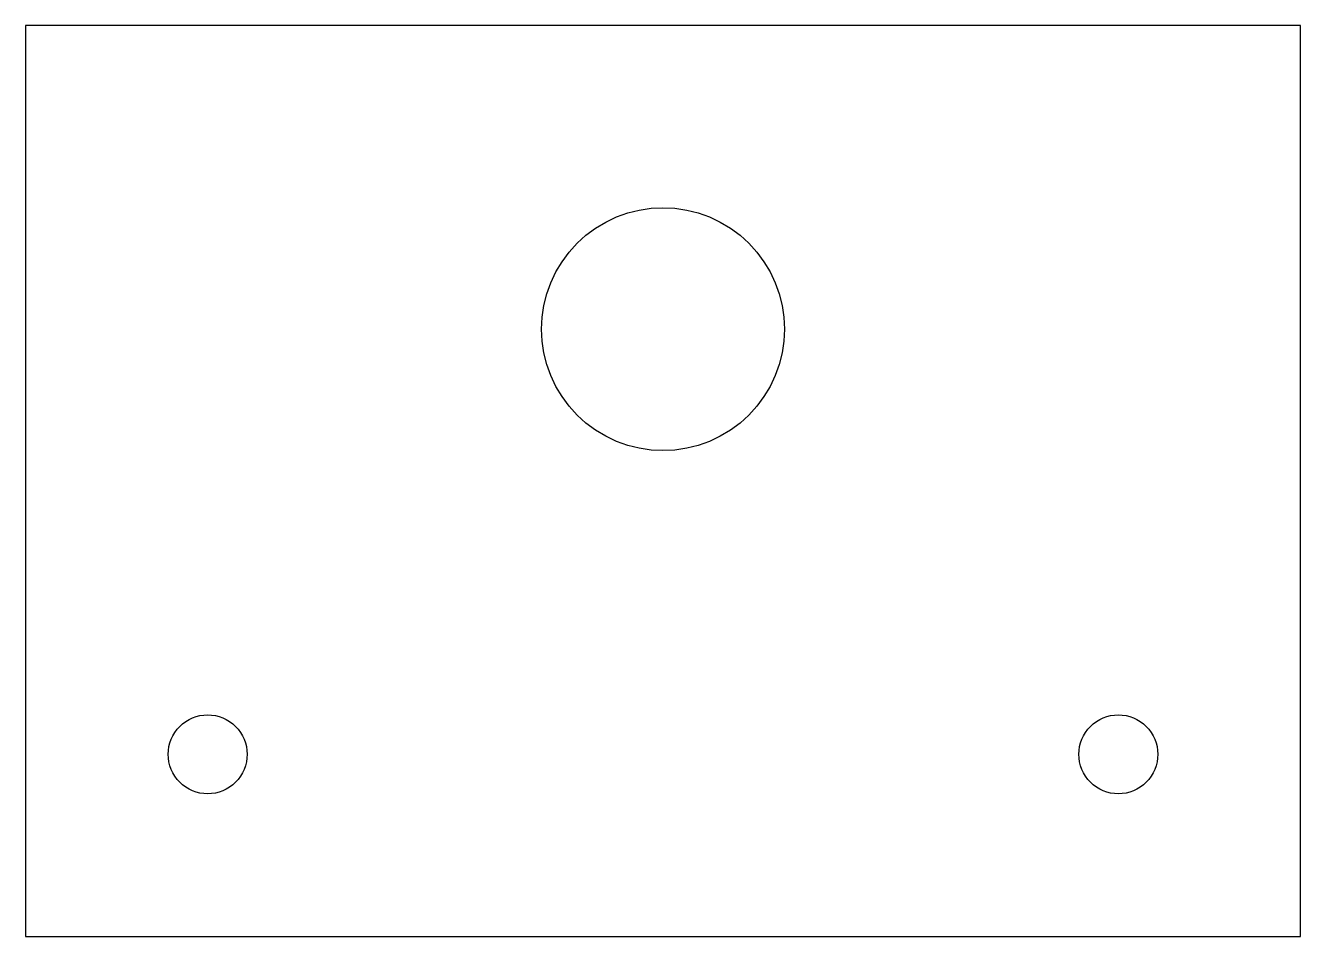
# Model space of a CAD drawing. Header units: millimetres. Extents: x 0 to 42, y 0 to 30.
import ezdxf

# ---------------------------------------------------------------- set-up
doc = ezdxf.new("R2010")
doc.units = ezdxf.units.MM

msp = doc.modelspace()

# ---------------------------------------------------------------- linework, layer by layer
at = {"layer": '15_bin_flap_t2.0'}
for points in [[(42, 0), (42, 30), (0, 30), (0, 0), (42, 0)], [(24.9807, 20.3921), (25, 20), (24.9807, 19.6079), (24.9231, 19.2196), (24.8278, 18.8389), (24.6955, 18.4693), (24.5277, 18.1144), (24.3259, 17.7777), (24.092, 17.4624), (23.8284, 17.1716), (23.5376, 16.908), (23.2223, 16.6741), (22.8856, 16.4723), (22.5307, 16.3045), (22.1611, 16.1722), (21.7804, 16.0769), (21.3921, 16.0193), (21, 16), (20.6079, 16.0193), (20.2196, 16.0769), (19.8389, 16.1722), (19.4693, 16.3045), (19.1144, 16.4723), (18.7777, 16.6741), (18.4624, 16.908), (18.1716, 17.1716), (17.908, 17.4624), (17.6741, 17.7777), (17.4723, 18.1144), (17.3045, 18.4693), (17.1722, 18.8389), (17.0769, 19.2196), (17.0193, 19.6079), (17, 20), (17.0193, 20.3921), (17.0769, 20.7804), (17.1722, 21.1611), (17.3045, 21.5307), (17.4723, 21.8856), (17.6741, 22.2223), (17.908, 22.5376), (18.1716, 22.8284), (18.4624, 23.092), (18.7777, 23.3259), (19.1144, 23.5277), (19.4693, 23.6955), (19.8389, 23.8278), (20.2196, 23.9231), (20.6079, 23.9807), (21, 24), (21.3921, 23.9807), (21.7804, 23.9231), (22.1611, 23.8278), (22.5307, 23.6955), (22.8856, 23.5277), (23.2223, 23.3259), (23.5376, 23.092), (23.8284, 22.8284), (24.092, 22.5376), (24.3259, 22.2223), (24.5277, 21.8856), (24.6955, 21.5307), (24.8278, 21.1611), (24.9231, 20.7804), (24.9807, 20.3921)], [(7.244, 6.3774), (7.275, 6.2536), (7.2937, 6.1274), (7.3, 6), (7.2937, 5.8726), (7.275, 5.7464), (7.244, 5.6226), (7.201, 5.5025), (7.1465, 5.3872), (7.0809, 5.2778), (7.0049, 5.1753), (6.9192, 5.0808), (6.8247, 4.9951), (6.7222, 4.9191), (6.6128, 4.8535), (6.4975, 4.799), (6.3774, 4.756), (6.2536, 4.725), (6.1274, 4.7063), (6, 4.7), (5.8726, 4.7063), (5.7464, 4.725), (5.6226, 4.756), (5.5025, 4.799), (5.3872, 4.8535), (5.2778, 4.9191), (5.1753, 4.9951), (5.0808, 5.0808), (4.9951, 5.1753), (4.9191, 5.2778), (4.8535, 5.3872), (4.799, 5.5025), (4.756, 5.6226), (4.725, 5.7464), (4.7063, 5.8726), (4.7, 6), (4.7063, 6.1274), (4.725, 6.2536), (4.756, 6.3774), (4.799, 6.4975), (4.8535, 6.6128), (4.9191, 6.7222), (4.9951, 6.8247), (5.0808, 6.9192), (5.1753, 7.0049), (5.2778, 7.0809), (5.3872, 7.1465), (5.5025, 7.201), (5.6226, 7.244), (5.7464, 7.275), (5.8726, 7.2937), (6, 7.3), (6.1274, 7.2937), (6.2536, 7.275), (6.3774, 7.244), (6.4975, 7.201), (6.6128, 7.1465), (6.7222, 7.0809), (6.8247, 7.0049), (6.9192, 6.9192), (7.0049, 6.8247), (7.0809, 6.7222), (7.1465, 6.6128), (7.201, 6.4975), (7.244, 6.3774)], [(37.275, 6.2536), (37.2937, 6.1274), (37.3, 6), (37.2937, 5.8726), (37.275, 5.7464), (37.244, 5.6226), (37.201, 5.5025), (37.1465, 5.3872), (37.0809, 5.2778), (37.0049, 5.1753), (36.9192, 5.0808), (36.8247, 4.9951), (36.7222, 4.9191), (36.6128, 4.8535), (36.4975, 4.799), (36.3774, 4.756), (36.2536, 4.725), (36.1274, 4.7063), (36, 4.7), (35.8726, 4.7063), (35.7464, 4.725), (35.6226, 4.756), (35.5025, 4.799), (35.3872, 4.8535), (35.2778, 4.9191), (35.1753, 4.9951), (35.0808, 5.0808), (34.9951, 5.1753), (34.9191, 5.2778), (34.8535, 5.3872), (34.799, 5.5025), (34.756, 5.6226), (34.725, 5.7464), (34.7063, 5.8726), (34.7, 6), (34.7063, 6.1274), (34.725, 6.2536), (34.756, 6.3774), (34.799, 6.4975), (34.8535, 6.6128), (34.9191, 6.7222), (34.9951, 6.8247), (35.0808, 6.9192), (35.1753, 7.0049), (35.2778, 7.0809), (35.3872, 7.1465), (35.5025, 7.201), (35.6226, 7.244), (35.7464, 7.275), (35.8726, 7.2937), (36, 7.3), (36.1274, 7.2937), (36.2536, 7.275), (36.3774, 7.244), (36.4975, 7.201), (36.6128, 7.1465), (36.7222, 7.0809), (36.8247, 7.0049), (36.9192, 6.9192), (37.0049, 6.8247), (37.0809, 6.7222), (37.1465, 6.6128), (37.201, 6.4975), (37.244, 6.3774), (37.275, 6.2536)]]:
    msp.add_lwpolyline(points, close=True, dxfattribs=at)

doc.saveas('drawing.dxf')
